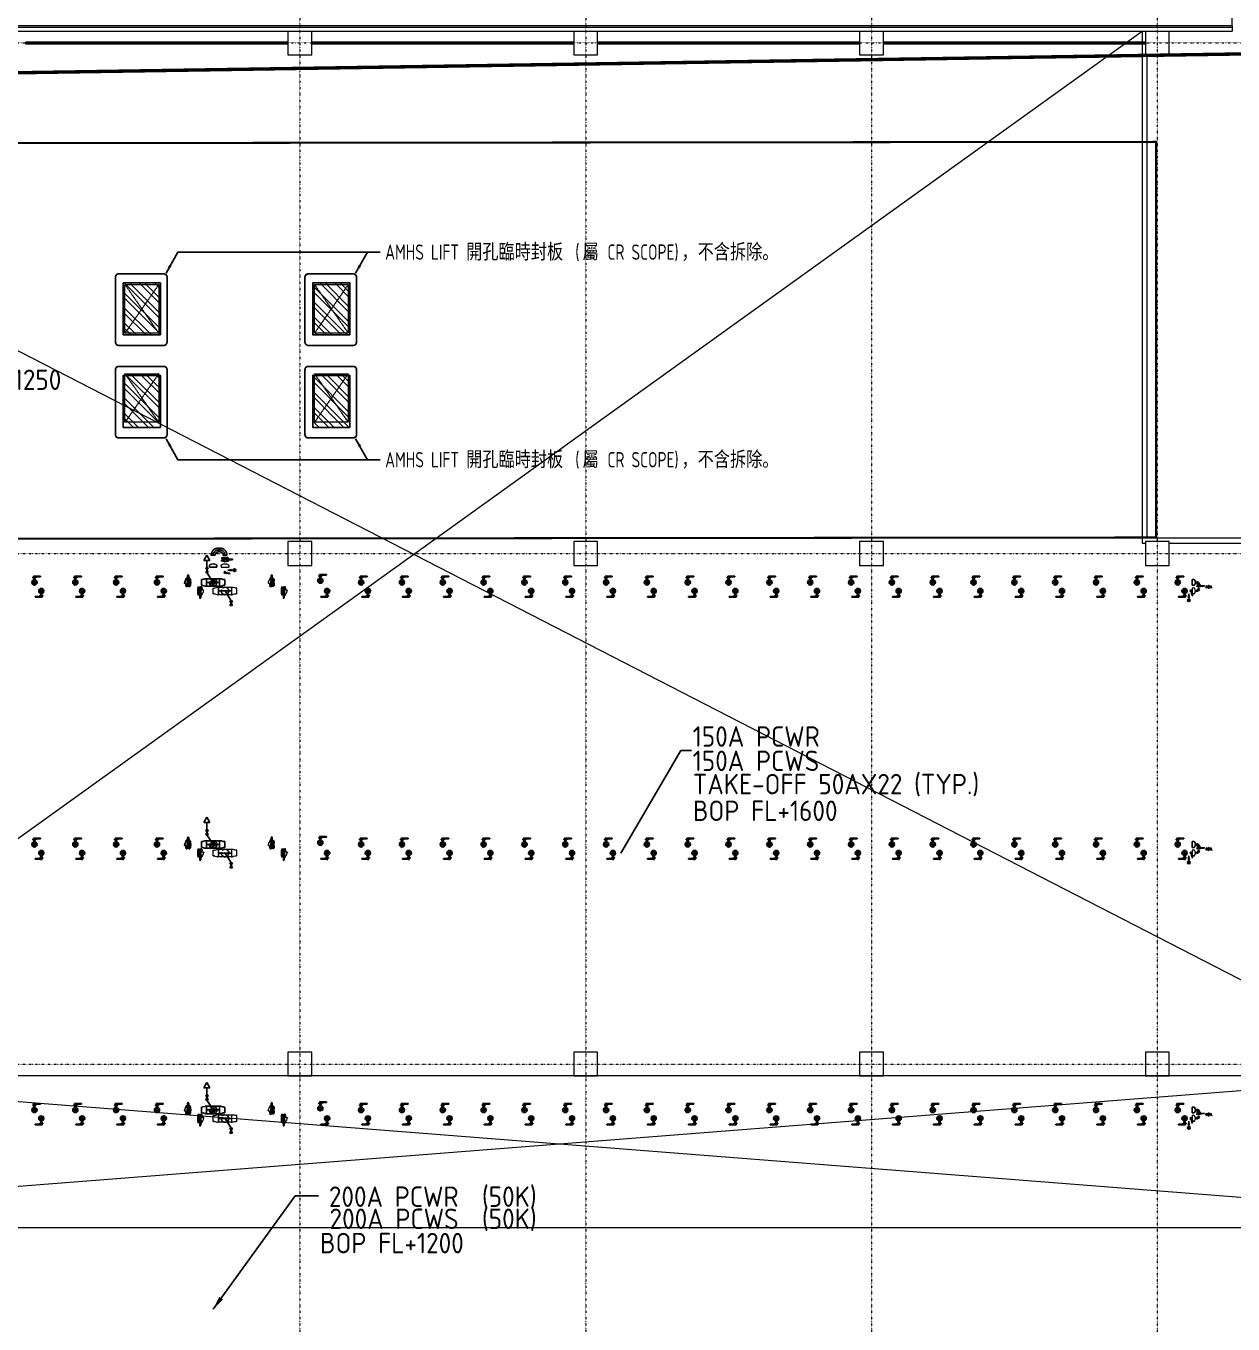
# Model space of a CAD drawing. Extents: x -181672 to 290600, y -29000 to 395522.
# Drawn here: x 201950 to 237426, y 52360 to 90500 of the extents above; entities that cross this region are included whole.
import ezdxf
from ezdxf.enums import TextEntityAlignment as Align

# ---------------------------------------------------------------- set-up
doc = ezdxf.new("R2010")
doc.units = 0
doc.header["$LTSCALE"] = 10
for name, pattern in [('H12PL2$0$HIDDEN', [0.375, 0.25, -0.125]), ('H12PL2$0$JJP_三點線', [0.9, 0.3, -0.15, 0, -0.15, 0, -0.15, 0, -0.15]), ('XFDP20$0$PHANTOM2', [1.25, 0.625, -0.125, 0.125, -0.125, 0.125, -0.125]), ('XFM7P20PCW$0$CENTER', [2, 1.25, -0.25, 0.25, -0.25]), ('XFM7P20PCW$0$CENTER2', [1.125, 0.75, -0.125, 0.125, -0.125]), ('XFM7P20PCW$0$中心', [29.999999, 12, -6, 6, -6])]:
    doc.linetypes.add(name, pattern=pattern)
for name, color, linetype in [('H12PL2$0$A-OBJE-2D', 252, 'Continuous'), ('H12PL2$0$A-WALL-EX', 252, 'Continuous'), ('H12PL2$0$A-WALL-IN', 252, 'Continuous'), ('H12PL2$0$Door', 252, 'Continuous'), ('H12PL2$0$S-COL', 252, 'Continuous'), ('H12PL2$0$S-GRID', 252, 'Continuous'), ('H12PL2$0$S-SLAB-SHOW', 252, 'Continuous'), ('XFDP20$0$A-Cancel Notes', 90, 'Continuous'), ('XFDP20$0$A-Partition-Col (50K)', 1, 'Continuous'), ('XFDP20$0$A-STEEL SHEET_STK', 201, 'Continuous'), ('XFDP20$0$A-W-R1 (Rockwool) (50K)', 2, 'Continuous'), ('XFM7P20PCW$0$M-CWTR-CENT', 252, 'XFM7P20PCW$0$CENTER'), ('XFM7P20PCW$0$M-CWTR-VAVE', 252, 'Continuous'), ('XFM7P20PCW$0$M-FM-LINE2', 252, 'Continuous'), ('XFM7P20PCW$0$P-PCWR-20.7-P', 252, 'Continuous'), ('XFM7P20PCW$0$PCW 50K', 252, 'Continuous'), ('XFM7P20PCW$0$PIPE-TEXT', 252, 'Continuous'), ('XFM7P20PCW$0$PIPE-TEXT-ARROR', 252, 'Continuous'), ('XFM7P20PCW$0$U-PV-TXT', 252, 'Continuous')]:
    doc.layers.add(name, color=color, linetype=linetype)
doc.layers.add('XFM7P20PCW$0$M-PIPE-PCWS', color=252, linetype='Continuous', lineweight=9)
doc.styles.add('XFDP20$0$AA-TXT', font='isocp.shx', dxfattribs={"width": 0.8, "bigfont": 'china.shx'})
doc.styles.add('XFM7P20PCW$0$aa-txt', font='isocp.shx', dxfattribs={"bigfont": 'chineset'})
doc.styles.add('XFM7P20PCW$0$dim-txt', font='isocp.shx', dxfattribs={"width": 0.7, "bigfont": 'chineset'})
doc.styles.add('XFM7P20PCW$0$Standard', font='txt.shx', dxfattribs={"bigfont": 'chineset.shx'})
doc.dimstyles.new('XFDP20$0$adim-10', dxfattribs={"dimscale": 1000, "dimtxt": 0.25, "dimasz": 0.25, "dimexe": 0.1, "dimexo": 0.5, "dimgap": 0.15, "dimtad": 0, "dimdec": 4, "dimzin": 0, "dimdsep": 46, "dimtxsty": 'XFDP20$0$AA-TXT', "dimcen": 2.5, "dimclrd": 2, "dimclre": 2, "dimclrt": 256, "dimadec": 0, "dimazin": 0, "dimtfac": 1, "dimtdec": 4, "dimtmove": 0, "dimatfit": 3, "dimfxl": 1, "dimtolj": 1, "dimtzin": 0, "dimarcsym": 0})
doc.dimstyles.new('XFM7P20PCW$0$adim-100', dxfattribs={"dimscale": 100, "dimtxt": 0.25, "dimasz": 0.25, "dimexe": 0.1, "dimexo": 0.5, "dimgap": 0.15, "dimtad": 0, "dimdec": 4, "dimtxsty": 'XFM7P20PCW$0$dim-txt', "dimcen": -0.025, "dimclrd": 3, "dimclre": 3, "dimclrt": 256, "dimadec": 0, "dimazin": 0, "dimtfac": 1, "dimtdec": 4, "dimtmove": 0, "dimatfit": 3, "dimfxl": 1.25, "dimarcsym": 0})
doc.dimstyles.new('XFM7P20PCW$0$adim-2000', dxfattribs={"dimscale": 2000, "dimtxt": 0.3, "dimasz": 0.25, "dimexe": 0.1, "dimexo": 0.5, "dimgap": 0.15, "dimtad": 0, "dimdec": 4, "dimzin": 0, "dimdsep": 46, "dimtxsty": 'XFM7P20PCW$0$aa-txt', "dimcen": 2.5, "dimclrd": 256, "dimclre": 256, "dimclrt": 256, "dimadec": 0, "dimazin": 0, "dimtfac": 1, "dimtdec": 4, "dimtmove": 0, "dimatfit": 3, "dimfxl": 0.1, "dimtolj": 1, "dimtzin": 0, "dimarcsym": 0})

# ---------------------------------------------------------------- blocks, each defined once
blk = doc.blocks.new('XFDP20$0$TP1-50-Partition_Col-side')
blk.add_lwpolyline([(-2.5, -4), (-2.5, -3.9), (-2.6, -3.9), (-2.5, -3), (-2.5, -0.3), (-2.4, -0.2), (-0.7, -0.2), (-0.5, -0.2), (-0.1, -0.2), (0, -0.2), (0, -0.2), (0.5, -0.2), (0.6, -0.2), (2.4, -0.2), (2.5, -0.3), (2.5, -3), (2.6, -3.9), (2.5, -3.9), (2.5, -4), (2.7, -4), (2.7, 0), (-2.7, 0), (-2.7, -4)], close=True)
for points in [[(-1.6, -2.1), (-2.3, -2.1, 0.414213), (-2.4, -2.2), (-2.4, -3.6), (-2.5, -3.6), (-2.5, -2.2, -0.414213), (-2.3, -2), (-1.6, -2), (-1.6, -2.1)], [(1.6, -2.1), (2.3, -2.1, -0.414213), (2.4, -2.2), (2.4, -3.6), (2.5, -3.6), (2.5, -2.2, 0.414213), (2.3, -2), (1.6, -2), (1.6, -2.1)]]:
    blk.add_lwpolyline(points, format="xyb")
blk.add_lwpolyline([(2.2, -3.6), (-2.2, -3.6, -0.414214), (-2.3, -3.5), (-2.3, -2.6, -0.414214), (-2.2, -2.5), (-1.3, -2.5, 0.414214), (-1.1, -2.3), (-1.1, -2.2, 0.414214), (-1.3, -2.1), (-1.9, -2.1), (-1.9, -2.1), (-1.3, -2.1, -0.414214), (-1.2, -2.2), (-1.2, -2.3, -0.414214), (-1.3, -2.4), (-2.2, -2.4, 0.414214), (-2.4, -2.6), (-2.4, -3.5, 0.414214), (-2.2, -3.6), (2.2, -3.6, 0.414214), (2.4, -3.5), (2.4, -2.6, 0.414214), (2.2, -2.4), (1.3, -2.4, -0.414214), (1.2, -2.3), (1.2, -2.2, -0.414214), (1.3, -2.1), (1.9, -2.1), (1.9, -2.1), (1.3, -2.1, 0.414214), (1.1, -2.2), (1.1, -2.3, 0.414214), (1.3, -2.5), (2.2, -2.5, -0.414214), (2.3, -2.6), (2.3, -3.5, -0.414214)], format="xyb", close=True)
blk = doc.blocks.new('*U131')
h = blk.add_hatch()
h.set_pattern_fill('STEEL', color=256, scale=250, angle=270, style=0)
h.set_pattern_definition([(315, (-8876, -10240), (22.09709, 22.09709), []), (315, (-8860.375, -10240), (22.09709, 22.09709), [])])
h.paths.add_polyline_path([(0, 152.5), (0, 0), (109, 0), (109, 147.5), (109, 147.5), (109, 152.5)])
blk.add_lwpolyline([(0, 152.5), (0, 0), (109, 0), (109, 147.5), (109, 147.5), (109, 152.5), (0, 152.5)])
blk = doc.blocks.new('XFM7P20PCW$0$MA20D1')
at = {"linetype": 'ByBlock'}
for p, q in [((-0.5, -0.25), (-0.5, 0.25)), ((-0.5, -0.25), (0.5, 0.25)), ((0.5, -0.25), (-0.5, 0.25)), ((0.5, 0.25), (0.5, -0.25))]:
    blk.add_line(p, q, dxfattribs=at)
blk = doc.blocks.new('XFM7P20PCW$0$A$C4f2b3071')
at = {"color": 0, "linetype": 'ByBlock'}
for p, q in [((0, 0), (0, 22)), ((219, 0), (0, 0)), ((21, 107), (4, 51)), ((25, 152), (194, 152)), ((25, 152), (25, 135)), ((194, 152), (194, 135)), ((198, 107), (215, 51)), ((219, 0), (219, 22))]:
    blk.add_line(p, q, dxfattribs=at)
for centre, start, end in [((100, 22), 163.2016, 180), ((-75, 135), 343.2016, 0), ((294, 135), 180, 196.7984), ((119, 22), 0, 16.7984)]:
    blk.add_arc(centre, 100, start, end, dxfattribs=at)
blk = doc.blocks.new('XFM7P20PCW$0$A$C1194dcbb')
at = {"color": 1, "linetype": 'ByBlock'}
for p, q in [((0, 76), (357, 76)), ((99, 107), (78, 128)), ((130, 35), (130, 117)), ((130, 35), (130, 117)), ((130, 114), (130, 36)), ((130, 103), (130, 47)), ((130, 91), (130, 61)), ((130, 91), (130, 61)), ((130, 91), (130, 61)), ((161, 45), (182, 24))]:
    blk.add_line(p, q, dxfattribs=at)
at = {"linetype": 'ByBlock'}
for p, q in [((14, 76), (14, 76)), ((14, 76), (14, 76)), ((18, 81), (54, 81)), ((18, 71), (54, 71)), ((39, 71), (41, 51)), ((41, 101), (40, 81)), ((44, 104), (41, 101)), ((41, 101), (58, 101)), ((41, 51), (44, 48)), ((41, 51), (58, 51)), ((44, 104), (59, 104)), ((44, 48), (59, 48)), ((67, 74), (67, 78)), ((67, 78), (78, 78)), ((67, 74), (78, 74)), ((68, 65), (75, 66)), ((71, 54), (77, 57)), ((73, 91), (73, 89)), ((76, 41), (85, 50)), ((78, 82), (78, 84)), ((78, 78), (78, 74)), ((85, 125), (79, 116)), ((79, 116), (85, 107)), ((82, 36), (87, 40)), ((85, 125), (95, 125)), ((85, 107), (95, 107)), ((86, 76), (107, 89)), ((86, 76), (107, 63)), ((90, 28), (94, 33)), ((101, 116), (95, 125)), ((95, 107), (101, 116)), ((99, 21), (104, 31)), ((104, 175), (104, 165)), ((108, 17), (111, 23)), ((115, 186), (121, 186)), ((116, 100), (156, 100)), ((116, 52), (156, 52)), ((119, 14), (120, 20)), ((121, 186), (121, 179)), ((128, 170), (121, 179)), ((126, 84), (135, 84)), ((126, 68), (135, 68)), ((128, 13), (128, 24)), ((132, 24), (128, 24)), ((132, 13), (128, 13)), ((132, 170), (137, 177)), ((132, 13), (132, 24)), ((137, 16), (137, 21)), ((139, 16), (139, 21)), ((145, 169), (141, 176)), ((142, 25), (141, 25)), ((142, 23), (141, 23)), ((142, 14), (141, 14)), ((142, 12), (141, 12)), ((144, 16), (144, 21)), ((146, 16), (146, 21)), ((148, 169), (154, 174)), ((161, 165), (158, 173)), ((165, 45), (160, 35)), ((160, 35), (165, 26)), ((164, 164), (171, 168)), ((165, 97), (239, 97)), ((165, 55), (239, 55)), ((165, 45), (176, 45)), ((165, 26), (176, 26)), ((176, 159), (175, 167)), ((181, 36), (176, 45)), ((176, 26), (181, 36)), ((179, 157), (186, 160)), ((189, 150), (190, 158)), ((192, 147), (200, 149)), ((212, 33), (193, 33)), ((215, 36), (195, 36)), ((201, 138), (203, 146)), ((204, 135), (212, 136)), ((211, 125), (214, 132)), ((215, 36), (212, 33)), ((213, 122), (221, 121)), ((216, 50), (215, 36)), ((218, 110), (223, 117)), ((229, 50), (219, 50)), ((220, 107), (227, 104)), ((226, 97), (228, 100)), ((239, 97), (269, 95)), ((239, 55), (269, 57)), ((269, 95), (331, 95)), ((269, 57), (331, 57))]:
    blk.add_line(p, q, dxfattribs=at)
for points in [[(76, 129), (6, 129), (6, 104), (59, 104)], [(76, 23), (6, 23), (6, 48), (59, 48)], [(94, 144), (34, 144), (34, 129)], [(95, 8), (34, 8), (34, 23)], [(226, 23), (226, 8), (165, 8)], [(254, 48), (254, 23), (184, 23)], [(226, 129), (226, 144), (203, 144)], [(254, 104), (254, 129), (213, 129)], [(216, 48), (254, 48)], [(228, 104), (254, 104)]]:
    blk.add_lwpolyline(points, dxfattribs=at)
for points in [[(73, 91, 0.120011), (71, 90, 0.104957), (70, 89, 0.088923), (69, 88, 0.080167), (69, 86, 0.080167), (69, 85, 0.088923), (70, 83, 0.104957), (71, 82, 0.120011), (73, 82, 0.120011), (75, 82, 0.104957), (76, 83, 0.088923), (77, 85, 0.088923)], [(73, 89, 0.120011), (72, 88, 0.104957), (72, 88, 0.088923), (72, 87, 0.080167), (71, 86, 0.080167), (72, 85, 0.088923), (72, 85, 0.104957), (72, 84, 0.120011), (73, 84, 0.120011), (74, 84, 0.104957), (74, 85, 0.088923), (75, 85)], [(78, 82, 0.108254), (80, 82, 0.102013), (81, 83, 0.094273), (82, 85, 0.089446), (82, 86, 0.089446), (82, 88, 0.094273), (81, 89, 0.102013), (80, 90, 0.108254), (78, 91, 0.108254), (77, 90, 0.207462), (75, 88, -0.005899), (75, 86)], [(78, 84, 0.108254), (79, 84, 0.102013), (79, 85, 0.094273), (80, 85, 0.089446), (80, 86, 0.089446), (80, 87, 0.094273), (79, 88, 0.102013), (79, 88, 0.108254), (78, 89, 0.088886), (78, 88, 0.178069), (77, 88, -0.005748), (77, 85, -0.005748)]]:
    blk.add_lwpolyline(points, format="xyb", dxfattribs=at)
for centre in [(90, 116), (170, 35)]:
    blk.add_circle(centre, 7.32, dxfattribs=at)
for centre, radius, start, end in [((18, 76), 4.63, 90, 180), ((18, 76), 4.63, 180, 270), ((130, 76), 76.1, 121.1866, 328.8134), ((72, 86), 2.7, 341.6663, 342.6546), ((76, 85), 0.803, 333.604, 355.7622), ((76, 165), 27.8, 301.1866, 0), ((115, 175), 11.1, 90, 180), ((141, 76), 36.9, 143.7197, 216.2803), ((116, 95), 5.56, 90, 143.7197), ((116, 57), 5.56, 216.2803, 270), ((126, 76), 8.2, 90, 270), ((130, 172), 2.44, 217.5, 322.5), ((135, 76), 8.2, 270, 90), ((139, 175), 2.44, 27.5, 142.5), ((141, 21), 3.97, 90, 180), ((141, 16), 3.97, 180, 270), ((141, 21), 1.81, 90, 180), ((141, 16), 1.81, 180, 270), ((142, 21), 3.97, 0, 90), ((142, 21), 1.81, 0, 90), ((142, 16), 1.81, 270, 0), ((142, 16), 3.97, 270, 0), ((147, 170), 2.44, 207.5, 312.5), ((156, 172), 2.44, 17.5, 132.5), ((165, 112), 15.1, 233.1301, 270), ((165, 40), 15.1, 90, 126.8699), ((163, 166), 2.44, 197.5, 302.5), ((172, 166), 2.44, 7.5, 122.5), ((178, 159), 2.44, 187.5, 292.5), ((187, 158), 2.44, 357.5, 112.5), ((192, 150), 2.44, 177.5, 282.5), ((219, 22), 27.8, 90, 148.8134), ((201, 147), 2.44, 347.5, 102.5), ((204, 138), 2.44, 167.5, 272.5), ((213, 124), 2.44, 157.5, 262.5), ((212, 133), 2.44, 337.5, 92.5), ((220, 109), 2.44, 147.5, 252.5), ((221, 118), 2.44, 327.5, 82.5), ((227, 102), 2.44, 317.5, 72.5), ((229, 61), 11.1, 270, 325.8229), ((331, 76), 18.7, 270, 90)]:
    blk.add_arc(centre, radius, start, end, dxfattribs=at)
at = {"color": 1, "linetype": 'ByBlock'}
for start, end in [(121.8333, 148.1667), (301.8333, 328.1667)]:
    blk.add_arc((130, 76), 56.9, start, end, dxfattribs=at)
blk = doc.blocks.new('*U573')
blk.add_lwpolyline([(3, -5), (6, 0), (3, 5), (-3, 5), (-6, 0), (-3, -5)], close=True)
blk.add_circle((0, 0), 5.2)
blk = doc.blocks.new('*U574')
at = {"color": 0, "linetype": 'ByBlock', "lineweight": -2, "transparency": 16777216}
blk.add_blockref('*U573', (3364, 91), dxfattribs=at)
for p, rotation in [((3392, 139), 299.9999999999999), ((3392, 43), 59.99999999999999), ((3447, 139), 240), ((3447, 43), 120), ((3475, 91), 180)]:
    blk.add_blockref('*U573', p, dxfattribs=dict(at, rotation=rotation))
blk = doc.blocks.new('XFM7P20PCW$0$A$C8d748a97')
blk.add_line((73, 99), (73, 99))
for centre, radius in [((62, 62), 62.5), ((39, 62, 0), 30), ((39, 62, 0), 28.5), ((89, 63, 0), 17.5), ((89, 63, 0), 15.5)]:
    blk.add_circle(centre, radius)
at = {"layer": 'XFM7P20PCW$0$P-PCWR-20.7-P'}
blk.add_circle((62, 62), 11.1, dxfattribs=at)
at = {"rotation": 90.10000000000002}
blk.add_blockref('*U574', (160, -3357), dxfattribs=at)
blk = doc.blocks.new('XFM7P20PCW$0$Ca-150')
for p, q in [((8.4, 0), (-8.4, 0)), ((-8.4, -4.3), (-8.4, 0)), ((8.4, -4.3), (8.4, 0))]:
    blk.add_line(p, q)
for centre, radius, start, end in [((-5.1, -4.3), 3.28, 180, 241.9431), ((0, 5.3), 14.2, 241.9431, 298.0569), ((5.1, -4.3), 3.28, 298.0569, 0)]:
    blk.add_arc(centre, radius, start, end)
blk = doc.blocks.new('XFM7P20PCW$0$A$C42F67E43')
at = {"layer": 'XFM7P20PCW$0$M-CWTR-CENT'}
for p, q in [((31566, -7526), (31566, -7229)), ((31475, -7436), (31654, -7436))]:
    blk.add_line(p, q, dxfattribs=at)
at = {"layer": 'XFM7P20PCW$0$M-CWTR-VAVE'}
for p, q in [((31521, -7282), (31521, -7302)), ((31611, -7282), (31521, -7282)), ((31521, -7302), (31611, -7302)), ((31542, -7282), (31542, -7250)), ((31746, -7250), (31542, -7250)), ((31551, -7361), (31551, -7302)), ((31580, -7361), (31580, -7302)), ((31589, -7282), (31589, -7270)), ((31746, -7270), (31589, -7270)), ((31611, -7282), (31611, -7302)), ((31746, -7250), (31746, -7270))]:
    blk.add_line(p, q, dxfattribs=at)
for radius in [76.2, 30.1]:
    blk.add_circle((31566, -7436), radius, dxfattribs=at)
for centre, start, end in [((31566, -7421), 90, 270), ((31566, -7451), 270, 90)]:
    blk.add_arc(centre, 15.1, start, end, dxfattribs=at)
blk = doc.blocks.new('XFM7P20PCW$0$Es-050')
for p, q in [((-7.6, 10.6), (-7.6, 4.6)), ((3, 0), (-3, 0))]:
    blk.add_line(p, q)
for radius in [10.6, 4.6]:
    blk.add_arc((-7.6, 0), radius, 0, 90)
at = {"color": 1, "linetype": 'XFM7P20PCW$0$CENTER'}
blk.add_arc((-7.6, 0), 7.62, 0, 90, dxfattribs=at)
blk = doc.blocks.new('XFM7P20PCW$0$A$C02afc0ee')
at = {"color": 1, "linetype": 'ByBlock'}
for p, q in [((-59, 0), (223, 0)), ((-14, 14), (-24, 24)), ((0, -19), (0, 19)), ((0, -19), (0, 19)), ((0, 18), (0, -18)), ((14, -14), (24, -24))]:
    blk.add_line(p, q, dxfattribs=at)
at = {"linetype": 'ByBlock'}
for p, q in [((-52, 0), (-52, 0)), ((-52, 0), (-52, 0)), ((-50, 2), (-35, 2)), ((-38, 22), (-40, 20)), ((-40, 20), (-29, 20)), ((-40, 20), (-40, 2)), ((-38, 22), (-28, 22)), ((-29, -1), (-29, 1)), ((-29, 1), (-24, 1)), ((-26, 7), (-26, 6)), ((-21, 23), (-24, 19)), ((-24, 19), (-21, 14)), ((-24, 3), (-24, 4)), ((-24, 1), (-24, -1)), ((-21, 23), (-16, 23)), ((-21, 14), (-16, 14)), ((-20, 0), (-11, 6)), ((-20, 0), (-11, -6)), ((-14, 19), (-16, 23)), ((-16, 14), (-14, 19)), ((-12, 46), (-12, 41)), ((-7, 51), (-4, 51)), ((-7, 11), (12, 11)), ((-4, 51), (-4, 48)), ((-1, 44), (-4, 48)), ((-2, 4), (2, 4)), ((0, 12), (0, -13)), ((0, 7), (0, -7)), ((0, 7), (0, -7)), ((0, 7), (0, -7)), ((1, 44), (3, 47)), ((7, 43), (5, 47)), ((8, 43), (11, 45)), ((14, 41), (13, 45)), ((16, 41), (19, 43)), ((16, 10), (137, 10)), ((21, 38), (21, 42)), ((23, 38), (26, 39)), ((27, 34), (28, 38)), ((29, 33), (32, 34)), ((33, 29), (34, 32)), ((34, 28), (38, 28)), ((37, 23), (39, 26)), ((38, 21), (42, 21)), ((41, 16), (43, 19)), ((41, 14), (45, 13)), ((44, 10), (45, 11)), ((137, 10), (151, 9)), ((151, 9), (211, 9)), ((-50, -2), (-35, -2)), ((-40, -2), (-40, -20)), ((-40, -20), (-38, -21)), ((-40, -20), (-29, -20)), ((-38, -21), (-28, -21)), ((-29, -1), (-24, -1)), ((-29, -5), (-26, -4)), ((-27, -10), (-25, -9)), ((-25, -14), (-21, -12)), ((-22, -19), (-20, -17)), ((-19, -22), (-17, -20)), ((-15, -25), (-12, -21)), ((-10, -27), (-9, -25)), ((-7, -11), (12, -11)), ((-5, -29), (-5, -26)), ((-2, -4), (2, -4)), ((-1, -29), (-1, -24)), ((1, -24), (-1, -24)), ((1, -29), (-1, -29)), ((1, -29), (1, -24)), ((3, -28), (3, -25)), ((4, -28), (4, -25)), ((6, -24), (5, -24)), ((6, -25), (5, -25)), ((6, -29), (5, -29)), ((6, -30), (5, -30)), ((6, -28), (6, -25)), ((7, -28), (7, -25)), ((16, -14), (14, -19)), ((14, -19), (16, -23)), ((16, -10), (137, -10)), ((16, -14), (21, -14)), ((16, -23), (21, -23)), ((23, -19), (21, -14)), ((21, -23), (23, -19)), ((38, -20), (29, -20)), ((39, -18), (30, -18)), ((39, -18), (38, -20)), ((40, -12), (39, -18)), ((46, -12), (41, -12)), ((137, -10), (151, -9)), ((151, -9), (211, -9))]:
    blk.add_line(p, q, dxfattribs=at)
for points in [[(-13, 38), (-69, 38), (-69, 22)], [(-69, 22), (-28, 22)], [(-12, 42), (-37, 42), (-37, 38)], [(17, 42), (14, 42)], [(37, 38), (37, 42), (21, 42)], [(23, 38), (21, 38)], [(38, 22), (69, 22), (69, 38), (28, 38)], [(-69, -21), (-28, -21)], [(28, -21), (69, -21), (69, -38), (-69, -38), (-69, -21)], [(37, -38), (37, -42), (-37, -42), (-37, -38)]]:
    blk.add_lwpolyline(points)
for points in [[(-26, 7, 0.120011), (-27, 7, 0.104957), (-28, 6, 0.088923), (-28, 6, 0.080167), (-28, 5, 0.080167), (-28, 4, 0.088923), (-28, 4, 0.104957), (-27, 3, 0.120011), (-26, 3, 0.120011), (-26, 3, 0.104957), (-25, 4, 0.088923), (-25, 4, 0.088923)], [(-26, 6, 0.120011), (-27, 6, 0.104957), (-27, 6, 0.088923), (-27, 5, 0.080167), (-27, 5, 0.080167), (-27, 4, 0.088923), (-27, 4, 0.104957), (-27, 4, 0.120011), (-26, 4, 0.120011), (-26, 4, 0.104957), (-26, 4, 0.088923), (-26, 4)], [(-24, 3, 0.108254), (-23, 3, 0.102013), (-23, 3, 0.094273), (-22, 4, 0.089446), (-22, 5, 0.089446), (-22, 6, 0.094273), (-23, 6, 0.102013), (-23, 7, 0.108254), (-24, 7, 0.108254), (-25, 7, 0.207462), (-25, 6, -0.005899), (-26, 5)], [(-24, 4, 0.108254), (-24, 4, 0.102013), (-24, 4, 0.094273), (-23, 4, 0.089446), (-23, 5, 0.089446), (-23, 5, 0.094273), (-24, 6, 0.102013), (-24, 6, 0.108254), (-24, 6, 0.088886), (-24, 6, 0.178069), (-24, 6, -0.005748), (-25, 4, -0.005748)]]:
    blk.add_lwpolyline(points, format="xyb", dxfattribs=at)
for centre in [(-19, 19), (19, -19)]:
    blk.add_circle(centre, 3.39, dxfattribs=at)
for centre, radius, start, end in [((-50, 0), 2.14, 90, 180), ((-50, 0), 2.14, 180, 270), ((0, 0), 35.2, 121.1866, 328.8134), ((-27, 5), 1.25, 341.6663, 342.6546), ((-25, 4), 0.372, 333.604, 355.7622), ((-25, 41), 12.9, 301.1866, 0), ((-7, 46), 5.15, 90, 180), ((5, 0), 17.1, 143.7197, 216.2803), ((-7, 9), 2.57, 90, 143.7197), ((-2, 0), 3.8, 90, 270), ((0, 44), 1.13, 217.5, 322.5), ((2, 0), 3.8, 270, 90), ((4, 46), 1.13, 27.5, 142.5), ((8, 44), 1.13, 207.5, 312.5), ((12, 45), 1.13, 17.5, 132.5), ((16, 17), 6.98, 233.1301, 270), ((15, 42), 1.13, 197.5, 302.5), ((19, 42), 1.13, 7.5, 122.5), ((22, 39), 1.13, 187.5, 292.5), ((26, 38), 1.13, 357.5, 112.5), ((28, 34), 1.13, 177.5, 282.5), ((33, 33), 1.13, 347.5, 102.5), ((34, 29), 1.13, 167.5, 272.5), ((38, 22), 1.13, 157.5, 262.5), ((38, 27), 1.13, 337.5, 92.5), ((42, 15), 1.13, 147.5, 252.5), ((42, 20), 1.13, 327.5, 82.5), ((45, 12), 1.13, 317.5, 72.5), ((211, 0), 8.67, 270, 90), ((-7, -8), 2.57, 216.2803, 270), ((5, -25), 1.84, 90, 180), ((5, -28), 1.84, 180, 270), ((5, -25), 0.836, 90, 180), ((5, -28), 0.836, 180, 270), ((6, -25), 1.84, 0, 90), ((6, -25), 0.836, 0, 90), ((6, -28), 0.836, 270, 0), ((6, -28), 1.84, 270, 0), ((16, -17), 6.98, 90, 126.8699), ((41, -25), 12.9, 90, 148.8134), ((46, -7), 5.15, 270, 325.8229)]:
    blk.add_arc(centre, radius, start, end, dxfattribs=at)
at = {"color": 1, "linetype": 'ByBlock'}
for start, end in [(121.8333, 148.1667), (301.8333, 328.1667)]:
    blk.add_arc((0, 0), 26.3, start, end, dxfattribs=at)
blk = doc.blocks.new('XFM7P20PCW$0$150A SUBMAIN PIPE')
for p, q in [((-158, 250), (-542, 250)), ((-192, 0), (192, 0))]:
    blk.add_line(p, q)
for centre in [(-27631, 0), (28394, 0)]:
    blk.add_circle(centre, 26.7)
at = {"color": 1, "linetype": 'XFM7P20PCW$0$CENTER2', "ltscale": 50}
for centre in [(-350, 250), (0, 0)]:
    blk.add_circle(centre, 110, dxfattribs=at)
at = {"layer": 'XFM7P20PCW$0$M-FM-LINE2'}
for p, q in [((-27645, -48), (-27631, 0)), ((28408, -48), (28394, 0)), ((-27673, -149), (-27664, -116)), ((-27548, -260), (-27581, -293)), ((-27564, -134), (-27564, -84)), ((-27564, -239), (-27564, -204)), ((28311, -260), (28344, -293)), ((28327, -134), (28327, -84)), ((28327, -239), (28327, -204)), ((28436, -149), (28427, -116))]:
    blk.add_line(p, q, dxfattribs=at)
for centre in [(-27564, -277), (28327, -277)]:
    blk.add_circle(centre, 38.2, dxfattribs=at)
at = {"layer": 'XFM7P20PCW$0$M-PIPE-PCWS'}
blk.add_lwpolyline([(-192, 110), (192, 110), (192, -110), (-192, -110)], close=True, dxfattribs=at)
blk.add_circle((0, 0), 11.1, dxfattribs=at)
at = {"layer": 'XFM7P20PCW$0$P-PCWR-20.7-P'}
blk.add_lwpolyline([(-158, 140), (-542, 140), (-542, 360), (-158, 360)], close=True, dxfattribs=at)
at = {"layer": 'XFM7P20PCW$0$PCW 50K', "color": 2}
for p, q in [((-626, 899), (-537, 1055)), ((-447, 899), (-626, 899)), ((-447, 899), (-537, 1055)), ((-532, 681), (-532, 899)), ((-350, 250), (-532, 537)), ((0, 0), (182, -287))]:
    blk.add_line(p, q, dxfattribs=at)
for p in [(-58766, 7686), (-57566, 7686), (-56366, 7686), (-55166, 7686), (-53966, 7686), (-52766, 7686), (-51566, 7686), (-50366, 7686), (-49166, 7686), (-47966, 7686), (-46766, 7686), (-45566, 7686), (-44366, 7686), (-43166, 7686), (-41966, 7686), (-40766, 7686), (-39566, 7686), (-38366, 7686), (-37166, 7686), (-35966, 7686), (-34766, 7686), (-33566, 7686), (-28766, 7736), (-27566, 7686), (-26366, 7686), (-25166, 7686), (-23966, 7686), (-22766, 7686), (-21566, 7686), (-20366, 7686), (-19166, 7686), (-17966, 7686), (-16766, 7686), (-15566, 7686), (-14366, 7686), (-13166, 7686), (-11966, 7686), (-10766, 7686), (-9566, 7686), (-8366, 7686), (-7166, 7686), (-5966, 7686), (-4766, 7686), (-3566, 7686)]:
    blk.add_blockref('XFM7P20PCW$0$A$C42F67E43', p)
at = {"rotation": 180}
for p in [(4566, -7436), (5766, -7436), (6966, -7436), (8166, -7436), (9366, -7436), (10566, -7436), (11766, -7436), (12966, -7436), (14166, -7436), (15366, -7436), (16566, -7436), (17766, -7436), (18966, -7436), (20166, -7436), (21366, -7436), (22566, -7436), (23766, -7436), (24966, -7436), (26166, -7436), (27366, -7436), (28566, -7436), (29766, -7436), (34566, -7436), (35766, -7436), (36966, -7436), (38166, -7436), (39366, -7436), (40566, -7436), (41766, -7436), (42966, -7436), (44166, -7436), (45366, -7436), (46566, -7436), (47766, -7436), (48966, -7436), (50166, -7436), (51366, -7436), (52566, -7436), (53766, -7436), (54966, -7436), (56166, -7436), (57366, -7436), (58566, -7436), (59766, -7436)]:
    blk.add_blockref('XFM7P20PCW$0$A$C42F67E43', p, dxfattribs=at)
at = {"layer": 'XFM7P20PCW$0$M-FM-LINE2'}
for p, xscale, yscale, zscale, rotation in [((-27654, -82), 70.45509076058501, 70.45509076058501, 70.45509076058501, 254.1548001287658), ((-27564, -169), 70.45509076058504, 70.45509076058504, 70.45509076058504, 270.000847733972), ((28327, -169), -70.45509076058504, 70.45509076058504, 70.45509076058504, 89.99915226602805), ((28417, -82), -70.45509076058507, 70.45509076058507, 70.45509076058504, 105.8451998712342)]:
    blk.add_blockref('XFM7P20PCW$0$MA20D1', p, dxfattribs=dict(at, xscale=xscale, yscale=yscale, zscale=zscale, rotation=rotation))
at = {"layer": 'XFM7P20PCW$0$M-PIPE-PCWS'}
for name, p, rotation in [('XFM7P20PCW$0$A$C1194dcbb', (1450, 120), 90), ('XFM7P20PCW$0$A$C1194dcbb', (-810, 130), 270), ('XFM7P20PCW$0$A$C4f2b3071', (-192, -110), 90), ('XFM7P20PCW$0$A$C1194dcbb', (1648, 130), 270)]:
    blk.add_blockref(name, p, dxfattribs=dict(at, rotation=rotation))
for name, p, xscale, yscale, zscale, rotation in [('XFM7P20PCW$0$A$C02afc0ee', (-27848, 150), 0.8, 0.8, 0.8, 180), ('XFM7P20PCW$0$Es-050', (-27848, 61), 8, 8, 8, 180), ('XFM7P20PCW$0$Ca-150', (-27666, 0), -10, 10, 10, 270), ('XFM7P20PCW$0$Ca-150', (28429, 0), 10.00000000000001, 10.00000000000001, 10.00000000000001, 90), ('XFM7P20PCW$0$Es-050', (28613, 61), -8, 8, 8, 180), ('XFM7P20PCW$0$A$C02afc0ee', (28613, 150), -0.8, 0.8, 0.8, 180)]:
    blk.add_blockref(name, p, dxfattribs=dict(at, xscale=xscale, yscale=yscale, zscale=zscale, rotation=rotation))
at = {"layer": 'XFM7P20PCW$0$M-PIPE-PCWS', "xscale": -1, "rotation": 270}
blk.add_blockref('XFM7P20PCW$0$A$C4f2b3071', (192, -110), dxfattribs=at)
at = {"layer": 'XFM7P20PCW$0$P-PCWR-20.7-P'}
for name, p, rotation in [('XFM7P20PCW$0$A$C1194dcbb', (-1008, 120), 90), ('XFM7P20PCW$0$A$C4f2b3071', (-158, 360), 270)]:
    blk.add_blockref(name, p, dxfattribs=dict(at, rotation=rotation))
at = {"layer": 'XFM7P20PCW$0$P-PCWR-20.7-P', "yscale": 8, "zscale": 8}
for p, xscale in [((-27848, 189), -8), ((28613, 189), 8)]:
    blk.add_blockref('XFM7P20PCW$0$Es-050', p, dxfattribs=dict(at, xscale=xscale))
at = {"layer": 'XFM7P20PCW$0$P-PCWR-20.7-P', "zscale": 10}
for p, xscale, yscale, rotation in [((-27666, 250), 10, 10, 270), ((28429, 250), -10.00000000000001, 10.00000000000001, 90)]:
    blk.add_blockref('XFM7P20PCW$0$Ca-150', p, dxfattribs=dict(at, xscale=xscale, yscale=yscale, rotation=rotation))
at = {"layer": 'XFM7P20PCW$0$P-PCWR-20.7-P', "xscale": -1.000000000000001, "rotation": 90}
blk.add_blockref('XFM7P20PCW$0$A$C4f2b3071', (-542, 360), dxfattribs=at)
at = {"layer": 'XFM7P20PCW$0$P-PCWR-20.7-P'}
blk.add_blockref('XFM7P20PCW$0$A$C8d748a97', (-412, 188), dxfattribs=at)
at = {"layer": 'XFM7P20PCW$0$PCW 50K', "color": 2, "xscale": -144.0179999999941, "yscale": 144.0179999999941, "zscale": 144.0179999999941, "rotation": 269.9999992351522}
blk.add_blockref('XFM7P20PCW$0$MA20D1', (-532, 609), dxfattribs=at)
at = {"layer": 'XFM7P20PCW$0$PCW 50K', "xscale": -144.0179999999941, "yscale": 144.0179999999941, "zscale": 144.0179999999941, "rotation": 89.99999923515223}
blk.add_blockref('XFM7P20PCW$0$MA20D1', (182, -359), dxfattribs=at)
at = {"layer": 'XFM7P20PCW$0$M-FM-LINE2', "style": 'XFM7P20PCW$0$Standard'}
for p in [(-28240, 78), (28806, 78)]:
    blk.add_text('40A', height=79.8, dxfattribs=at).set_placement(p)
blk = doc.blocks.new('XFM7P20PCW$0$Ca-200')
for p, q in [((-11, 0), (11, 0)), ((11, -4.3), (11, 0)), ((-11, -4.3), (-11, 0))]:
    blk.add_line(p, q)
for centre, radius, start, end in [((-6.8, -4.3), 4.2, 180, 241.9082), ((0, 8.4), 18.5, 241.9082, 298.0918), ((6.8, -4.3), 4.2, 298.0918, 0)]:
    blk.add_arc(centre, radius, start, end)
blk = doc.blocks.new('XFM7P20PCW$0$Es-100')
blk.add_lwpolyline([(5.7, 0, 0.414214), (-15.2, 21), (-15.2, 9.5, -0.414214), (-5.7, 0)], format="xyb", close=True)
at = {"color": 1, "linetype": 'XFM7P20PCW$0$CENTER'}
blk.add_arc((-15.2, 0), 15.2, 0, 90, dxfattribs=at)
blk = doc.blocks.new('XFM7P20PCW$0$A$C88d2ca24')
at = {"color": 1, "linetype": 'ByBlock'}
for p, q in [((10, 59), (328, 59)), ((82, 81), (67, 95)), ((103, 31), (103, 88)), ((103, 31), (103, 88)), ((103, 86), (103, 32)), ((103, 78), (103, 39)), ((103, 70), (103, 49)), ((103, 70), (103, 49)), ((103, 70), (103, 49)), ((125, 38), (139, 23))]:
    blk.add_line(p, q, dxfattribs=at)
at = {"linetype": 'ByBlock'}
for p, q in [((19, 59), (19, 59)), ((19, 59), (19, 59)), ((23, 63), (51, 63)), ((23, 56), (51, 56)), ((38, 83), (37, 63)), ((37, 56), (38, 35)), ((40, 85), (38, 83)), ((38, 83), (56, 83)), ((38, 35), (40, 33)), ((38, 35), (56, 35)), ((40, 85), (57, 85)), ((40, 33), (57, 33)), ((59, 58), (59, 60)), ((59, 60), (67, 60)), ((59, 58), (67, 58)), ((60, 52), (65, 53)), ((62, 44), (67, 46)), ((64, 70), (64, 68)), ((65, 37), (72, 41)), ((67, 63), (67, 65)), ((67, 60), (67, 58)), ((72, 94), (68, 87)), ((68, 87), (72, 81)), ((70, 31), (73, 34)), ((72, 94), (79, 94)), ((72, 81), (79, 81)), ((73, 59), (87, 68)), ((73, 59), (87, 50)), ((75, 26), (78, 29)), ((83, 87), (79, 94)), ((79, 81), (83, 87)), ((81, 21), (85, 28)), ((85, 128), (85, 121)), ((88, 18), (90, 22)), ((93, 136), (97, 136)), ((94, 76), (122, 76)), ((94, 43), (122, 43)), ((96, 16), (97, 20)), ((97, 136), (97, 131)), ((102, 125), (97, 131)), ((101, 65), (107, 65)), ((101, 54), (107, 54)), ((102, 15), (102, 23)), ((104, 23), (102, 23)), ((104, 15), (102, 15)), ((104, 15), (104, 23)), ((105, 125), (108, 129)), ((108, 17), (108, 21)), ((110, 17), (110, 21)), ((113, 124), (111, 129)), ((112, 24), (111, 24)), ((112, 22), (111, 22)), ((112, 16), (111, 16)), ((112, 15), (111, 15)), ((113, 17), (113, 21)), ((115, 17), (115, 21)), ((116, 124), (120, 128)), ((125, 122), (123, 127)), ((128, 37), (124, 31)), ((124, 31), (128, 25)), ((127, 121), (132, 124)), ((128, 74), (207, 74)), ((128, 45), (207, 45)), ((128, 37), (135, 38)), ((128, 25), (135, 25)), ((135, 117), (134, 122)), ((139, 31), (135, 38)), ((135, 25), (139, 31)), ((137, 116), (143, 118)), ((145, 111), (145, 116)), ((147, 109), (152, 110)), ((161, 30), (147, 30)), ((163, 32), (148, 32)), ((153, 103), (154, 108)), ((155, 101), (160, 101)), ((160, 93), (162, 98)), ((161, 91), (167, 90)), ((163, 32), (161, 30)), ((163, 41), (163, 32)), ((165, 83), (168, 88)), ((172, 41), (165, 41)), ((166, 81), (171, 79)), ((170, 74), (172, 76)), ((207, 74), (228, 72)), ((207, 45), (228, 46)), ((228, 72), (310, 72)), ((228, 46), (310, 46))]:
    blk.add_line(p, q, dxfattribs=at)
for points in [[(81, 109), (0, 109), (0, 85), (57, 85)], [(85, 10), (0, 10), (0, 33), (57, 33)], [(85, 119), (37, 119), (37, 109)], [(170, 10), (170, 0), (37, 0), (37, 10)], [(207, 33), (207, 10), (121, 10)], [(170, 109), (170, 119), (135, 119)], [(207, 85), (207, 109), (145, 109)], [(163, 33), (207, 33)], [(166, 85), (207, 85)]]:
    blk.add_lwpolyline(points, dxfattribs=at)
for points in [[(64, 70, 0.120011), (63, 69, 0.104957), (62, 68, 0.088923), (61, 68, 0.080167), (61, 66, 0.080167), (61, 65, 0.088923), (62, 64, 0.104957), (63, 64, 0.120011), (64, 63, 0.120011), (65, 64, 0.104957), (66, 64, 0.088923), (66, 65, 0.088923)], [(64, 68, 0.120011), (63, 68, 0.104957), (63, 68, 0.088923), (63, 67, 0.080167), (63, 66, 0.080167), (63, 66, 0.088923), (63, 65, 0.104957), (63, 65, 0.120011), (64, 65, 0.120011), (64, 65, 0.104957), (65, 65, 0.088923), (65, 66)], [(67, 63, 0.108254), (68, 64, 0.102013), (69, 64, 0.094273), (70, 65, 0.089446), (70, 66, 0.089446), (70, 68, 0.094273), (69, 69, 0.102013), (68, 69, 0.108254), (67, 70, 0.108254), (66, 69, 0.207462), (65, 68, -0.005899), (65, 66)], [(67, 65, 0.108254), (68, 65, 0.102013), (68, 65, 0.094273), (68, 66, 0.089446), (69, 66, 0.089446), (68, 67, 0.094273), (68, 68, 0.102013), (68, 68, 0.108254), (67, 68, 0.088886), (67, 68, 0.178069), (67, 67, -0.005748), (66, 66, -0.005748)]]:
    blk.add_lwpolyline(points, format="xyb", dxfattribs=at)
for centre in [(76, 87), (131, 31)]:
    blk.add_circle(centre, 5.1, dxfattribs=at)
for centre, radius, start, end in [((23, 59), 3.22, 90, 180), ((23, 59), 3.22, 180, 270), ((103, 59), 52.9, 121.1866, 328.8134), ((63, 66), 1.88, 341.6663, 342.6546), ((66, 66), 0.559, 333.604, 355.7622), ((66, 121), 19.3, 301.1866, 0), ((93, 128), 7.74, 90, 180), ((111, 59), 25.7, 143.7197, 216.2803), ((94, 72), 3.87, 90, 143.7197), ((94, 46), 3.87, 216.2803, 270), ((101, 59), 5.71, 90, 270), ((103, 126), 1.7, 217.5, 322.5), ((107, 59), 5.71, 270, 90), ((109, 128), 1.7, 27.5, 142.5), ((111, 21), 2.76, 90, 180), ((111, 17), 2.76, 180, 270), ((111, 21), 1.26, 90, 180), ((111, 17), 1.26, 180, 270), ((112, 21), 2.76, 0, 90), ((112, 21), 1.26, 0, 90), ((112, 17), 1.26, 270, 0), ((112, 17), 2.76, 270, 0), ((115, 125), 1.7, 207.5, 312.5), ((121, 126), 1.7, 17.5, 132.5), ((128, 85), 10.5, 233.1301, 270), ((128, 34), 10.5, 90, 126.8699), ((126, 122), 1.7, 197.5, 302.5), ((133, 122), 1.7, 7.5, 122.5), ((137, 117), 1.7, 187.5, 292.5), ((143, 116), 1.7, 357.5, 112.5), ((146, 110), 1.7, 177.5, 282.5), ((165, 22), 19.3, 90, 148.8134), ((152, 108), 1.7, 347.5, 102.5), ((155, 102), 1.7, 167.5, 272.5), ((160, 99), 1.7, 337.5, 92.5), ((161, 93), 1.7, 157.5, 262.5), ((166, 82), 1.7, 147.5, 252.5), ((166, 89), 1.7, 327.5, 82.5), ((171, 77), 1.7, 317.5, 72.5), ((172, 49), 7.74, 270, 325.8229), ((310, 59), 13, 270, 90)]:
    blk.add_arc(centre, radius, start, end, dxfattribs=at)
at = {"color": 1, "linetype": 'ByBlock'}
for start, end in [(121.8333, 148.1667), (301.8333, 328.1667)]:
    blk.add_arc((104, 59), 39.6, start, end, dxfattribs=at)
blk = doc.blocks.new('XFDP20')
at = {"layer": 'XFDP20$0$A-Cancel Notes', "linetype": 'XFDP20$0$PHANTOM2', "ltscale": 0.5, "const_width": 50}
for points in [[(206097, 81214), (206097, 83117, 0.414214), (205997, 83217), (204680, 83217, 0.414214), (204580, 83117), (204580, 81214, 0.414214), (204680, 81114), (205997, 81114, 0.414214)], [(211667, 81214), (211667, 83117, 0.414214), (211567, 83217), (210250, 83217, 0.414214), (210150, 83117), (210150, 81214, 0.414214), (210250, 81114), (211567, 81114, 0.414214)]]:
    blk.add_lwpolyline(points, format="xyb", close=True, dxfattribs=at)
at = {"layer": 'XFDP20$0$A-Cancel Notes', "linetype": 'XFDP20$0$PHANTOM2', "ltscale": 0.5, "const_width": 50, "elevation": 0}
for points in [[(206097, 78495), (206097, 80398, 0.414214), (205997, 80498), (204680, 80498, 0.414214), (204580, 80398), (204580, 78495, 0.414214), (204680, 78395), (205997, 78395, 0.414214)], [(211667, 78495), (211667, 80398, 0.414214), (211567, 80498), (210250, 80498, 0.414214), (210150, 80398), (210150, 78495, 0.414214), (210250, 78395), (211567, 78395, 0.414214)]]:
    blk.add_lwpolyline(points, format="xyb", close=True, dxfattribs=at)
at = {"layer": 'XFDP20$0$A-W-R1 (Rockwool) (50K)'}
for p, q in [((209650, 90025, 0), (201950, 90025, 0)), ((210350, 90025, 0), (218050, 90025, 0)), ((226450, 90025, 0), (218750, 90025, 0)), ((227150, 90025, 0), (234850, 90025, 0)), ((209650, 89975, 0), (201950, 89975, 0)), ((210350, 89975, 0), (218050, 89975, 0)), ((226450, 89975, 0), (218750, 89975, 0)), ((227150, 89975, 0), (234850, 89975, 0))]:
    blk.add_line(p, q, dxfattribs=at)
at = {"layer": 'XFDP20$0$A-Partition-Col (50K)', "yscale": 10, "zscale": 10}
for p, xscale, rotation in [((201950, 90000, 0), 10, 90), ((209650, 90000), -10, 270), ((210350, 90000), 10, 90), ((218050, 90000, 0), -10, 270), ((218750, 90000, 0), 10, 90), ((226450, 90000), -10, 270), ((227150, 90000), 10, 90), ((234850, 90000, 0), -10, 270)]:
    blk.add_blockref('XFDP20$0$TP1-50-Partition_Col-side', p, dxfattribs=dict(at, xscale=xscale, rotation=rotation))
at = {"layer": 'XFDP20$0$A-STEEL SHEET_STK', "xscale": 10, "yscale": 10, "zscale": 10, "rotation": 180}
for p in [(205901, 82950), (211471, 82950), (205901, 80231, 0), (211471, 80231, 0)]:
    blk.add_blockref('*U131', p, dxfattribs=at)
at = {"layer": 'XFDP20$0$A-Cancel Notes', "style": 'XFDP20$0$AA-TXT', "width": 0.8}
for s, p in [('AMHS LIFT', (212506, 83856, 0)), ('(    CR SCOPE)', (218096, 83856, 0)), ('AMHS LIFT', (212506, 77756, 0)), ('(    CR SCOPE)', (218096, 77756, 0))]:
    blk.add_text(s, height=450, dxfattribs=at).set_placement(p, align=Align.MIDDLE_LEFT)
at = {"layer": 'XFDP20$0$A-Cancel Notes', "style": 'XFDP20$0$AA-TXT'}
for s, p in [('開孔臨時封板  屬', (214887, 83856, 0)), ('，不含拆除。', (221216, 83856, 0)), ('開孔臨時封板  屬', (214887, 77756, 0)), ('，不含拆除。', (221216, 77756, 0))]:
    blk.add_text(s, height=500, dxfattribs=at).set_placement(p, align=Align.MIDDLE_LEFT)
at = {"layer": 'XFDP20$0$A-Cancel Notes'}
for points in [[(206069, 83241, 0), (206416, 83856, 0), (212362, 83856, 0)], [(211639, 83241, 0), (211986, 83856, 0), (212362, 83856, 0)], [(206069, 78371, 0), (206416, 77756, 0), (212362, 77756, 0)], [(211639, 78371, 0), (211986, 77756, 0), (212362, 77756, 0)]]:
    blk.add_leader(points, dimstyle='XFDP20$0$adim-10', override={"dimgap": 0.15, "dimtad": 0}, dxfattribs=at)
blk = doc.blocks.new('H12PL2')
at = {"layer": 'H12PL2$0$A-OBJE-2D', "lineweight": 0}
for p, q in [((192000, 59650), (234750, 90350)), ((192000, 85950), (243150, 59650)), ((192000, 55650), (243150, 59650)), ((243150, 55650), (192000, 59650))]:
    blk.add_line(p, q, dxfattribs=at)
blk.add_lwpolyline([(192000, 85950), (192000, 55200), (238800, 55200), (238800, 55650), (243150, 55650)], dxfattribs=at)
at = {"layer": 'H12PL2$0$A-OBJE-2D', "linetype": 'H12PL2$0$HIDDEN', "lineweight": 0}
blk.add_lwpolyline([(243150, 59650), (192000, 59650)], dxfattribs=at)
at = {"layer": 'H12PL2$0$A-WALL-EX', "lineweight": 0}
for p, q in [((151700, 90465), (237400, 90465)), ((237400, 90500), (237400, 90465)), ((237400, 90465), (237400, 90385)), ((237400, 90385), (237400, 90350))]:
    blk.add_line(p, q, dxfattribs=at)
at = {"layer": 'H12PL2$0$A-WALL-EX', "lineweight": 0, "flags": 128}
for points in [[(237400, 90500), (151700, 90500)], [(151550, 90350), (237400, 90350)]]:
    blk.add_lwpolyline(points, dxfattribs=at)
at = {"layer": 'H12PL2$0$A-WALL-IN', "lineweight": 0, "flags": 128}
for points in [[(234750, 90350), (234750, 75300)], [(234750, 90350), (234900, 90350)], [(234900, 75450), (234900, 89650)], [(234750, 75300), (234850, 75300)], [(243150, 75450), (234900, 75450)], [(235550, 75300), (243150, 75300)]]:
    blk.add_lwpolyline(points, dxfattribs=at)
at = {"layer": 'H12PL2$0$Door', "lineweight": 0}
for p, q in [((237400, 90500), (237400, 92500)), ((237400, 90500), (237400, 90465)), ((237400, 90500), (237400, 90465)), ((237400, 90465), (237400, 90385)), ((237400, 90465), (237400, 90385)), ((237400, 90385), (237400, 90350))]:
    blk.add_line(p, q, dxfattribs=at)
blk.add_arc((237400, 90500), 2000, 0, 90, dxfattribs=at)
at = {"layer": 'H12PL2$0$S-COL', "lineweight": 0, "flags": 128}
for points in [[(209650, 90350), (209650, 89650), (210350, 89650), (210350, 90350)], [(218050, 90350), (218050, 89650), (218750, 89650), (218750, 90350)], [(226450, 90350), (226450, 89650), (227150, 89650), (227150, 90350)], [(234850, 90350), (234850, 89650), (235550, 89650), (235550, 90350)]]:
    blk.add_lwpolyline(points, dxfattribs=at)
for points in [[(209650, 74650), (210350, 74650), (210350, 75350), (209650, 75350)], [(218050, 74650), (218750, 74650), (218750, 75350), (218050, 75350)], [(226450, 74650), (227150, 74650), (227150, 75350), (226450, 75350)], [(234850, 74650), (235550, 74650), (235550, 75350), (234850, 75350)], [(209650, 59650), (210350, 59650), (210350, 60350), (209650, 60350)], [(218050, 59650), (218750, 59650), (218750, 60350), (218050, 60350)], [(226450, 59650), (227150, 59650), (227150, 60350), (226450, 60350)], [(234850, 59650), (235550, 59650), (235550, 60350), (234850, 60350)]]:
    blk.add_lwpolyline(points, close=True, dxfattribs=at)
at = {"layer": 'H12PL2$0$S-GRID', "linetype": 'H12PL2$0$JJP_三點線', "lineweight": 0}
for p, q in [((210000, 128250), (210000, -28000)), ((218400, 128250), (218400, -28000)), ((226800, 128250), (226800, -28000)), ((235200, 128250), (235200, -28000)), ((-29000, 90000), (289600, 90000)), ((-29000, 75000), (289600, 75000)), ((-29000, 60000), (289600, 60000))]:
    blk.add_line(p, q, dxfattribs=at)
at = {"layer": 'H12PL2$0$S-SLAB-SHOW', "linetype": 'H12PL2$0$HIDDEN', "lineweight": 0}
for points in [[(204860.78, 82899.64), (205850.79, 82899.64), (205850.79, 81474.64), (204860.78, 81474.64)], [(210430.79, 82899.64), (211420.79, 82899.64), (211420.79, 81474.64), (210430.79, 81474.64)], [(204860.79, 80280.63), (205850.79, 80280.63), (205850.79, 78855.63), (204860.79, 78855.63)], [(210430.79, 80280.63), (211420.79, 80280.63), (211420.79, 78855.63), (210430.79, 78855.63)]]:
    blk.add_lwpolyline(points, close=True, dxfattribs=at)
for points in [[(204860.78, 82899.64), (205850.79, 81474.64)], [(205850.79, 82899.64), (204860.78, 81474.64)], [(210430.79, 82899.64), (211420.79, 81474.64)], [(211420.79, 82899.64), (210430.79, 81474.64)], [(204860.79, 80280.63), (205850.79, 78855.63)], [(205850.79, 80280.63), (204860.79, 78855.63)], [(210430.79, 80280.63), (211420.79, 78855.63)], [(211420.79, 80280.63), (210430.79, 78855.63)]]:
    blk.add_lwpolyline(points, dxfattribs=at)
blk.add_blockref('XFDP20', (0, 0))
blk = doc.blocks.new('XFM7P20PCW')
at = {"color": 1, "linetype": 'XFM7P20PCW$0$中心', "ltscale": 200, "const_width": 100}
blk.add_lwpolyline([(176047.39483, 88731), (242893.75, 89758), (242893.75, 566.5), (176047.39483, -460.5)], close=True, dxfattribs=at)
at = {"color": 2, "const_width": 60}
blk.add_lwpolyline([(197740, 87053.40413), (235157.74796, 87094.95509), (235157.74796, 75470.77548), (197740, 75429.22452)], close=True, dxfattribs=at)
blk.add_circle((207800, 74444.8573), 26.71007)
at = {"layer": 'XFM7P20PCW$0$M-FM-LINE2'}
for p, q in [((207847.88494, 74431.26642), (207800, 74444.8573)), ((207933.9138, 74511.62865), (207884.1375, 74511.62792)), ((207948.57979, 74402.68683), (207915.66294, 74412.02941)), ((208038.58588, 74511.63019), (208004.36889, 74511.62969)), ((208060.29412, 74528.10881), (208093.35657, 74495.04733))]:
    blk.add_line(p, q, dxfattribs=at)
blk.add_circle((208076.77266, 74511.63076), 38.18678, dxfattribs=at)
for p in [(207800, 73900), (207800, 66200), (207800, 58400)]:
    blk.add_blockref('XFM7P20PCW$0$150A SUBMAIN PIPE', p)
for p, xscale, yscale, zscale, rotation in [((207881.77394, 74421.64791), 70.45509076058501, 70.45509076058501, 70.45509076058501, 344.1548001287658), ((207969.14135, 74511.62917), 70.45509076058504, 70.45509076058504, 70.45509076058504, 0.0008477339719747398)]:
    blk.add_blockref('XFM7P20PCW$0$MA20D1', p, dxfattribs=dict(at, xscale=xscale, yscale=yscale, zscale=zscale, rotation=rotation))
at = {"layer": 'XFM7P20PCW$0$M-PIPE-PCWS', "xscale": -1, "rotation": 180}
blk.add_blockref('XFM7P20PCW$0$A$C88d2ca24', (207699.31693, 74885.8789), dxfattribs=at)
at = {"layer": 'XFM7P20PCW$0$M-PIPE-PCWS', "xscale": -10, "yscale": 10, "zscale": 10, "rotation": 180}
blk.add_blockref('XFM7P20PCW$0$Ca-200', (207800, 74599.13852), dxfattribs=at)
at = {"layer": 'XFM7P20PCW$0$P-PCWR-20.7-P', "yscale": 10, "zscale": 10}
for name, p, xscale, rotation in [('XFM7P20PCW$0$Es-100', (207602.4, 75104.80523), 10, 90.00000000000001), ('XFM7P20PCW$0$Es-100', (207647.6, 75104.80523), -10, 270), ('XFM7P20PCW$0$Ca-200', (207450, 74594.73078), -10, 180)]:
    blk.add_blockref(name, p, dxfattribs=dict(at, xscale=xscale, rotation=rotation))
at = {"layer": 'XFM7P20PCW$0$U-PV-TXT', "extrusion": (0, 0, -1), "style": 'XFM7P20PCW$0$aa-txt', "text_generation_flag": 2}
for s, p in [('BOP FL+1250', (-198738.45735, 79804.27557, 0)), ('150A PCWR', (-221544.69735, 69323.45966, 0)), ('150A PCWS ', (-221544.69735, 68608.54146, 0)), ('TAKE-OFF 50AX22 (TYP.)', (-221551.04577, 67924.26633, 0)), ('BOP FL+1600', (-221551.04577, 67141.29132, 0)), ('BOP FL+1200', (-210589.27705, 54438.37384, 0))]:
    blk.add_text(s, height=600, dxfattribs=at).set_placement(p)
at = {"layer": 'XFM7P20PCW$0$U-PV-TXT', "style": 'XFM7P20PCW$0$aa-txt'}
for s, p in [('200A PCWR  (50K)', (216960.15708, 56102.50305)), ('200A PCWS  (50K)', (216960.15708, 55453.11306))]:
    blk.add_text(s, height=600, dxfattribs=at).set_placement(p, align=Align.MIDDLE_RIGHT)
at = {"layer": 'XFM7P20PCW$0$PIPE-TEXT'}
blk.add_leader([(219436.52165, 66200), (221195.28639, 69215.08274), (221507.19491, 69215.78978)], dimstyle='XFM7P20PCW$0$adim-100', override={"dimasz": 1}, dxfattribs=at)
at = {"layer": 'XFM7P20PCW$0$PIPE-TEXT-ARROR'}
blk.add_leader([(207450, 52794.65396), (209857.52778, 56125.71849), (210545.42619, 56125.71849)], dimstyle='XFM7P20PCW$0$adim-2000', override={"dimasz": 0.2}, dxfattribs=at)

msp = doc.modelspace()

# ---------------------------------------------------------------- block references
for name in ['XFM7P20PCW', 'H12PL2']:
    msp.add_blockref(name, (0, 0))

doc.saveas('drawing.dxf')
